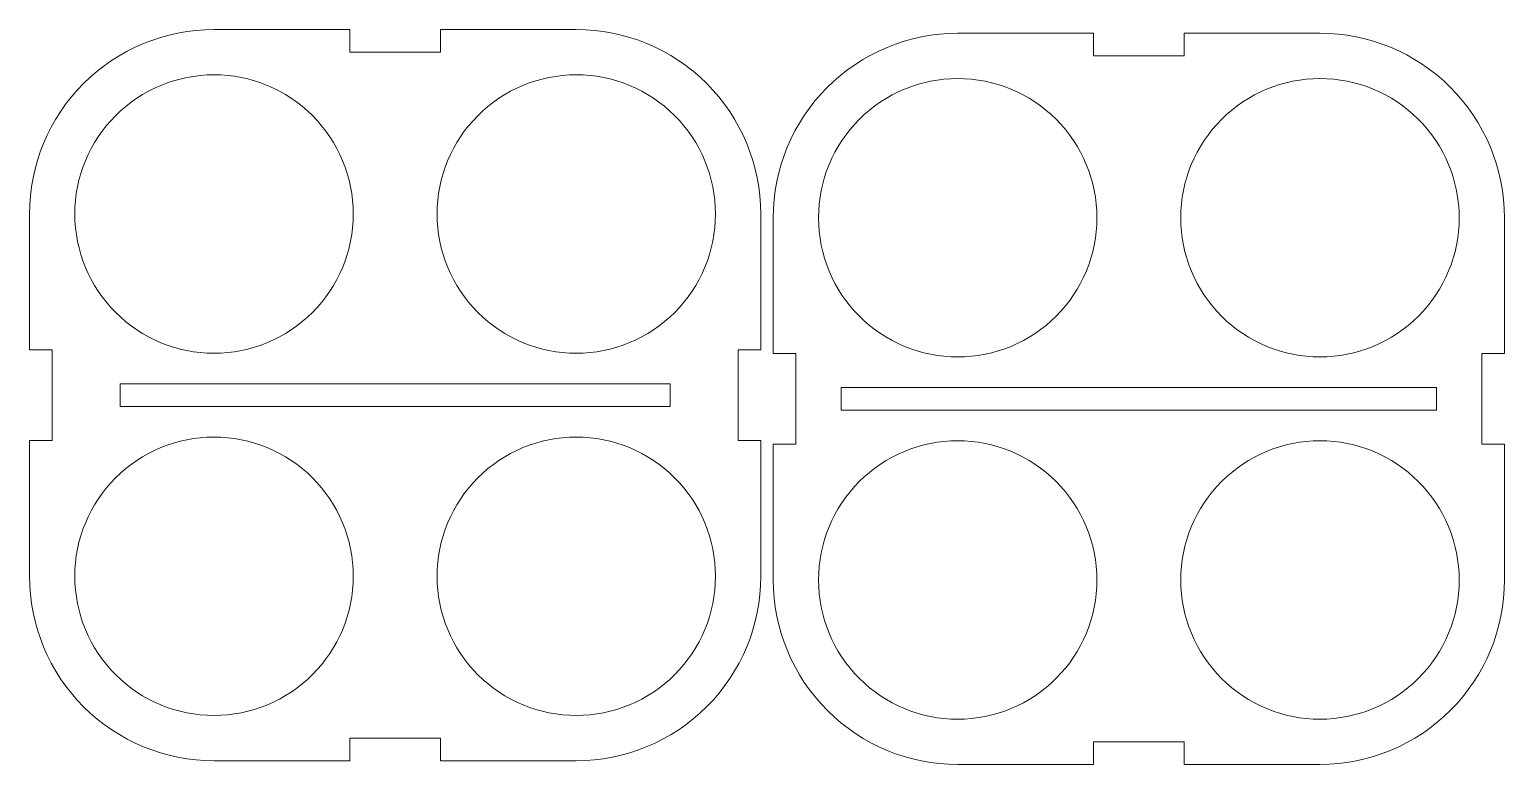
# Model space of a CAD drawing. Header units: millimetres. Extents: x -207 to 189, y -279 to 292.
# Drawn here: x -206.9 to 184.2, y -279.1 to -84.2 of the extents above; entities that cross this region are included whole.
import ezdxf

# ---------------------------------------------------------------- set-up
doc = ezdxf.new("R2010")
doc.units = ezdxf.units.MM
doc.header["$MEASUREMENT"] = 0
doc.layers.add('layer 1', color=7, linetype='Continuous')

msp = doc.modelspace()

# ---------------------------------------------------------------- linework, layer by layer
at = {"layer": 'layer 1', "lineweight": 9}
for points in [[(-157.9429, -278.1211), (-170.9083, -278.1294), (-183.3462, -272.9868), (-192.5198, -263.8246), (-192.5198, -263.8246), (-201.6937, -254.6624), (-206.8521, -242.1693), (-206.8603, -229.2039), (-206.8603, -229.2039), (-206.8603, -229.2039), (-206.8603, -193.1911), (-206.8603, -193.1911), (-206.8603, -193.1911), (-206.8603, -193.1911), (-200.8581, -193.1911), (-200.8581, -193.1911), (-200.8581, -193.1911), (-200.8581, -193.1911), (-200.8581, -169.1825), (-200.8581, -169.1825), (-200.8581, -169.1825), (-200.8581, -169.1825), (-206.8603, -169.1825), (-206.8603, -169.1825), (-206.8603, -169.1825), (-206.8603, -169.1825), (-206.8603, -133.1697), (-206.8603, -133.1697), (-206.8603, -133.1697), (-206.8685, -120.2043), (-201.7258, -107.7665), (-192.5638, -98.5928), (-192.5638, -98.5928), (-183.4016, -89.4189), (-170.9083, -84.2605), (-157.9429, -84.2523), (-157.9429, -84.2523), (-157.9429, -84.2523), (-121.9301, -84.2523), (-121.9301, -84.2523), (-121.9301, -84.2523), (-121.9301, -84.2523), (-121.9301, -90.2545), (-121.9301, -90.2545), (-121.9301, -90.2545), (-121.9301, -90.2545), (-97.9217, -90.2545), (-97.9217, -90.2545), (-97.9217, -90.2545), (-97.9217, -90.2545), (-97.9217, -84.2523), (-97.9217, -84.2523), (-97.9217, -84.2523), (-97.9217, -84.2523), (-61.9089, -84.2523), (-61.9089, -84.2523), (-61.9089, -84.2523), (-48.9435, -84.2441), (-36.5057, -89.3868), (-27.3318, -98.549), (-27.3318, -98.549), (-18.1581, -107.7112), (-12.9997, -120.2043), (-12.9915, -133.1697), (-12.9915, -133.1697), (-12.9915, -133.1697), (-12.9915, -169.1825), (-12.9915, -169.1825), (-12.9915, -169.1825), (-12.9915, -169.1825), (-18.9937, -169.1825), (-18.9937, -169.1825), (-18.9937, -169.1825), (-18.9937, -169.1825), (-18.9937, -193.1911), (-18.9937, -193.1911), (-18.9937, -193.1911), (-18.9937, -193.1911), (-12.9915, -193.1911), (-12.9915, -193.1911), (-12.9915, -193.1911), (-12.9915, -193.1911), (-12.9915, -229.2039), (-12.9915, -229.2039), (-12.9915, -229.2039), (-12.9833, -242.1693), (-18.126, -254.607), (-27.288, -263.7808), (-27.288, -263.7808), (-36.4502, -272.9545), (-48.9435, -278.1129), (-61.9089, -278.1211), (-61.9089, -278.1211), (-61.9089, -278.1211), (-97.9217, -278.1211), (-97.9217, -278.1211), (-97.9217, -278.1211), (-97.9217, -278.1211), (-97.9217, -272.119), (-97.9217, -272.119), (-97.9217, -272.119), (-97.9217, -272.119), (-121.9301, -272.119), (-121.9301, -272.119), (-121.9301, -272.119), (-121.9301, -272.119), (-121.9301, -278.1211), (-121.9301, -278.1211), (-121.9301, -278.1211), (-121.9301, -278.1211), (-157.9429, -278.1211), (-157.9429, -278.1211)], [(39.233, -279.1106), (39.233, -279.1106), (75.2458, -279.1106), (75.2458, -279.1106), (75.2458, -279.1106), (75.2458, -279.1106), (75.2458, -273.1084), (75.2458, -273.1084), (75.2458, -273.1084), (75.2458, -273.1084), (99.2543, -273.1084), (99.2543, -273.1084), (99.2543, -273.1084), (99.2543, -273.1084), (99.2543, -279.1106), (99.2543, -279.1106), (99.2543, -279.1106), (99.2543, -279.1106), (135.2671, -279.1106), (135.2671, -279.1106), (135.2671, -279.1106), (148.249, -279.1024), (160.696, -273.9374), (169.8697, -264.7521), (169.8697, -264.7521), (179.0435, -255.5666), (184.1928, -243.175), (184.1846, -230.1931), (184.1846, -230.1931), (184.1846, -230.1931), (184.1846, -194.1804), (184.1846, -194.1804), (184.1846, -194.1804), (184.1846, -194.1804), (178.1824, -194.1804), (178.1824, -194.1804), (178.1824, -194.1804), (178.1824, -194.1804), (178.1824, -170.1718), (178.1824, -170.1718), (178.1824, -170.1718), (178.1824, -170.1718), (184.1846, -170.1718), (184.1846, -170.1718), (184.1846, -170.1718), (184.1846, -170.1718), (184.1846, -134.159), (184.1846, -134.159), (184.1846, -134.159), (184.1763, -121.1771), (179.0114, -108.7303), (169.8261, -99.5564), (169.8261, -99.5564), (160.6406, -90.3828), (148.249, -85.2335), (135.2671, -85.2417), (135.2671, -85.2417), (135.2671, -85.2417), (99.2543, -85.2417), (99.2543, -85.2417), (99.2543, -85.2417), (99.2543, -85.2417), (99.2543, -91.2439), (99.2543, -91.2439), (99.2543, -91.2439), (99.2543, -91.2439), (75.2458, -91.2439), (75.2458, -91.2439), (75.2458, -91.2439), (75.2458, -91.2439), (75.2458, -85.2417), (75.2458, -85.2417), (75.2458, -85.2417), (75.2458, -85.2417), (39.233, -85.2417), (39.233, -85.2417), (39.233, -85.2417), (26.2513, -85.25), (13.8043, -90.4149), (4.6304, -99.6002), (4.6304, -99.6002), (-4.5432, -108.7855), (-9.6925, -121.1771), (-9.6843, -134.159), (-9.6843, -134.159), (-9.6843, -134.159), (-9.6843, -170.1718), (-9.6843, -170.1718), (-9.6843, -170.1718), (-9.6843, -170.1718), (-3.6821, -170.1718), (-3.6821, -170.1718), (-3.6821, -170.1718), (-3.6821, -170.1718), (-3.6821, -194.1804), (-3.6821, -194.1804), (-3.6821, -194.1804), (-3.6821, -194.1804), (-9.6843, -194.1804), (-9.6843, -194.1804), (-9.6843, -194.1804), (-9.6843, -194.1804), (-9.6843, -230.1931), (-9.6843, -230.1931), (-9.6843, -230.1931), (-9.6761, -243.175), (-4.5111, -255.622), (4.6742, -264.7957), (4.6742, -264.7957), (13.8595, -273.9696), (26.2513, -279.1188), (39.233, -279.1106)]]:
    msp.add_open_spline(points, degree=3, knots=[0, 0, 0, 0, 0.03448276, 0.03448276, 0.03448276, 0.03448276, 0.06896552, 0.06896552, 0.06896552, 0.06896552, 0.10344828, 0.10344828, 0.10344828, 0.10344828, 0.13793103, 0.13793103, 0.13793103, 0.13793103, 0.17241379, 0.17241379, 0.17241379, 0.17241379, 0.20689655, 0.20689655, 0.20689655, 0.20689655, 0.24137931, 0.24137931, 0.24137931, 0.24137931, 0.27586207, 0.27586207, 0.27586207, 0.27586207, 0.31034483, 0.31034483, 0.31034483, 0.31034483, 0.34482759, 0.34482759, 0.34482759, 0.34482759, 0.37931034, 0.37931034, 0.37931034, 0.37931034, 0.4137931, 0.4137931, 0.4137931, 0.4137931, 0.44827586, 0.44827586, 0.44827586, 0.44827586, 0.48275862, 0.48275862, 0.48275862, 0.48275862, 0.51724138, 0.51724138, 0.51724138, 0.51724138, 0.55172414, 0.55172414, 0.55172414, 0.55172414, 0.5862069, 0.5862069, 0.5862069, 0.5862069, 0.62068966, 0.62068966, 0.62068966, 0.62068966, 0.65517241, 0.65517241, 0.65517241, 0.65517241, 0.68965517, 0.68965517, 0.68965517, 0.68965517, 0.72413793, 0.72413793, 0.72413793, 0.72413793, 0.75862069, 0.75862069, 0.75862069, 0.75862069, 0.79310345, 0.79310345, 0.79310345, 0.79310345, 0.82758621, 0.82758621, 0.82758621, 0.82758621, 0.86206897, 0.86206897, 0.86206897, 0.86206897, 0.89655172, 0.89655172, 0.89655172, 0.89655172, 0.93103448, 0.93103448, 0.93103448, 0.93103448, 1, 1, 1, 1], dxfattribs=at)
at = {"layer": 'layer 1', "color": 1, "lineweight": 9}
for points, knots in [([(-157.9429, -96.2567), (-167.7392, -96.2628), (-177.1316, -100.1603), (-184.054, -107.0915), (-184.054, -107.0915), (-190.9766, -114.0228), (-194.8623, -123.3736), (-194.8559, -133.1697), (-194.8559, -133.1697), (-194.8498, -142.9659), (-190.9523, -152.3583), (-184.0212, -159.2809), (-184.0212, -159.2809), (-177.0898, -166.2035), (-167.7392, -170.089), (-157.9429, -170.0828), (-157.9429, -170.0828), (-148.1468, -170.0765), (-138.7543, -166.1792), (-131.8317, -159.2479), (-131.8317, -159.2479), (-124.9093, -152.3165), (-121.0237, -142.9659), (-121.0298, -133.1697), (-121.0298, -133.1697), (-121.0361, -123.3736), (-124.9334, -113.9812), (-131.8648, -107.0586), (-131.8648, -107.0586), (-138.7961, -100.136), (-148.1468, -96.2504), (-157.9429, -96.2567)], [0, 0, 0, 0, 0.11111111, 0.11111111, 0.11111111, 0.11111111, 0.22222222, 0.22222222, 0.22222222, 0.22222222, 0.33333333, 0.33333333, 0.33333333, 0.33333333, 0.44444444, 0.44444444, 0.44444444, 0.44444444, 0.55555556, 0.55555556, 0.55555556, 0.55555556, 0.66666667, 0.66666667, 0.66666667, 0.66666667, 0.77777778, 0.77777778, 0.77777778, 0.77777778, 1, 1, 1, 1]), ([(-61.9089, -96.2567), (-71.7051, -96.2628), (-81.0975, -100.1603), (-88.0201, -107.0915), (-88.0201, -107.0915), (-94.9425, -114.0228), (-98.8281, -123.3736), (-98.822, -133.1697), (-98.822, -133.1697), (-98.8157, -142.9659), (-94.9184, -152.3583), (-87.9871, -159.2809), (-87.9871, -159.2809), (-81.0557, -166.2035), (-71.7051, -170.089), (-61.9089, -170.0828), (-61.9089, -170.0828), (-52.1127, -170.0765), (-42.7202, -166.1792), (-35.7978, -159.2479), (-35.7978, -159.2479), (-28.8752, -152.3165), (-24.9896, -142.9659), (-24.9957, -133.1697), (-24.9957, -133.1697), (-25.002, -123.3736), (-28.8995, -113.9812), (-35.8307, -107.0586), (-35.8307, -107.0586), (-42.762, -100.136), (-52.1127, -96.2504), (-61.9089, -96.2567)], [0, 0, 0, 0, 0.11111111, 0.11111111, 0.11111111, 0.11111111, 0.22222222, 0.22222222, 0.22222222, 0.22222222, 0.33333333, 0.33333333, 0.33333333, 0.33333333, 0.44444444, 0.44444444, 0.44444444, 0.44444444, 0.55555556, 0.55555556, 0.55555556, 0.55555556, 0.66666667, 0.66666667, 0.66666667, 0.66666667, 0.77777778, 0.77777778, 0.77777778, 0.77777778, 1, 1, 1, 1]), ([(39.233, -97.2459), (29.4369, -97.2522), (20.0444, -101.1495), (13.1218, -108.0809), (13.1218, -108.0809), (6.1994, -115.0123), (2.3138, -124.3629), (2.3199, -134.159), (2.3199, -134.159), (2.3262, -143.9553), (6.2235, -153.3476), (13.1549, -160.2702), (13.1549, -160.2702), (20.0863, -167.1928), (29.4369, -171.0784), (39.233, -171.0721), (39.233, -171.0721), (49.0293, -171.066), (58.4218, -167.1685), (65.3442, -160.2373), (65.3442, -160.2373), (72.2667, -153.3059), (76.1524, -143.9553), (76.1461, -134.159), (76.1461, -134.159), (76.14, -124.3629), (72.2425, -114.9704), (65.3113, -108.0478), (65.3113, -108.0478), (58.3799, -101.1255), (49.0293, -97.2398), (39.233, -97.2459)], [0, 0, 0, 0, 0.11111111, 0.11111111, 0.11111111, 0.11111111, 0.22222222, 0.22222222, 0.22222222, 0.22222222, 0.33333333, 0.33333333, 0.33333333, 0.33333333, 0.44444444, 0.44444444, 0.44444444, 0.44444444, 0.55555556, 0.55555556, 0.55555556, 0.55555556, 0.66666667, 0.66666667, 0.66666667, 0.66666667, 0.77777778, 0.77777778, 0.77777778, 0.77777778, 1, 1, 1, 1]), ([(135.2671, -97.2459), (125.471, -97.2522), (116.0785, -101.1495), (109.1559, -108.0809), (109.1559, -108.0809), (102.2334, -115.0123), (98.3479, -124.3629), (98.354, -134.159), (98.354, -134.159), (98.3603, -143.9553), (102.2576, -153.3476), (109.189, -160.2702), (109.189, -160.2702), (116.1202, -167.1928), (125.471, -171.0784), (135.2671, -171.0721), (135.2671, -171.0721), (145.0632, -171.066), (154.4557, -167.1685), (161.3783, -160.2373), (161.3783, -160.2373), (168.3008, -153.3059), (172.1865, -143.9553), (172.1802, -134.159), (172.1802, -134.159), (172.1741, -124.3629), (168.2766, -114.9704), (161.3454, -108.0478), (161.3454, -108.0478), (154.414, -101.1255), (145.0632, -97.2398), (135.2671, -97.2459)], [0, 0, 0, 0, 0.11111111, 0.11111111, 0.11111111, 0.11111111, 0.22222222, 0.22222222, 0.22222222, 0.22222222, 0.33333333, 0.33333333, 0.33333333, 0.33333333, 0.44444444, 0.44444444, 0.44444444, 0.44444444, 0.55555556, 0.55555556, 0.55555556, 0.55555556, 0.66666667, 0.66666667, 0.66666667, 0.66666667, 0.77777778, 0.77777778, 0.77777778, 0.77777778, 1, 1, 1, 1]), ([(-182.8518, -178.1857), (-182.8518, -178.1857), (-37.0001, -178.1857), (-37.0001, -178.1857), (-37.0001, -178.1857), (-37.0001, -178.1857), (-37.0001, -184.1877), (-37.0001, -184.1877), (-37.0001, -184.1877), (-37.0001, -184.1877), (-182.8518, -184.1877), (-182.8518, -184.1877), (-182.8518, -184.1877), (-182.8518, -184.1877), (-182.8518, -178.1857), (-182.8518, -178.1857)], [0, 0, 0, 0, 0.2, 0.2, 0.2, 0.2, 0.4, 0.4, 0.4, 0.4, 0.6, 0.6, 0.6, 0.6, 1, 1, 1, 1]), ([(8.3221, -179.175), (8.3221, -179.175), (166.1782, -179.175), (166.1782, -179.175), (166.1782, -179.175), (166.1782, -179.175), (166.1782, -185.1772), (166.1782, -185.1772), (166.1782, -185.1772), (166.1782, -185.1772), (8.3221, -185.1772), (8.3221, -185.1772), (8.3221, -185.1772), (8.3221, -185.1772), (8.3221, -179.175), (8.3221, -179.175)], [0, 0, 0, 0, 0.2, 0.2, 0.2, 0.2, 0.4, 0.4, 0.4, 0.4, 0.6, 0.6, 0.6, 0.6, 1, 1, 1, 1]), ([(-157.9429, -192.2908), (-167.7392, -192.2969), (-177.1316, -196.1944), (-184.054, -203.1256), (-184.054, -203.1256), (-190.9766, -210.0569), (-194.8623, -219.4076), (-194.8559, -229.2039), (-194.8559, -229.2039), (-194.8498, -239), (-190.9523, -248.3925), (-184.0212, -255.315), (-184.0212, -255.315), (-177.0898, -262.2374), (-167.7392, -266.1231), (-157.9429, -266.117), (-157.9429, -266.117), (-148.1468, -266.1106), (-138.7543, -262.2133), (-131.8317, -255.282), (-131.8317, -255.282), (-124.9093, -248.3506), (-121.0237, -239), (-121.0298, -229.2039), (-121.0298, -229.2039), (-121.0361, -219.4076), (-124.9334, -210.0151), (-131.8648, -203.0927), (-131.8648, -203.0927), (-138.7961, -196.1701), (-148.1468, -192.2845), (-157.9429, -192.2908)], [0, 0, 0, 0, 0.11111111, 0.11111111, 0.11111111, 0.11111111, 0.22222222, 0.22222222, 0.22222222, 0.22222222, 0.33333333, 0.33333333, 0.33333333, 0.33333333, 0.44444444, 0.44444444, 0.44444444, 0.44444444, 0.55555556, 0.55555556, 0.55555556, 0.55555556, 0.66666667, 0.66666667, 0.66666667, 0.66666667, 0.77777778, 0.77777778, 0.77777778, 0.77777778, 1, 1, 1, 1]), ([(-61.9089, -192.2908), (-71.7051, -192.2969), (-81.0975, -196.1944), (-88.0201, -203.1256), (-88.0201, -203.1256), (-94.9425, -210.0569), (-98.8281, -219.4076), (-98.822, -229.2039), (-98.822, -229.2039), (-98.8157, -239), (-94.9184, -248.3925), (-87.9871, -255.315), (-87.9871, -255.315), (-81.0557, -262.2374), (-71.7051, -266.1231), (-61.9089, -266.117), (-61.9089, -266.117), (-52.1127, -266.1106), (-42.7202, -262.2133), (-35.7978, -255.282), (-35.7978, -255.282), (-28.8752, -248.3506), (-24.9896, -239), (-24.9957, -229.2039), (-24.9957, -229.2039), (-25.002, -219.4076), (-28.8995, -210.0151), (-35.8307, -203.0927), (-35.8307, -203.0927), (-42.762, -196.1701), (-52.1127, -192.2845), (-61.9089, -192.2908)], [0, 0, 0, 0, 0.11111111, 0.11111111, 0.11111111, 0.11111111, 0.22222222, 0.22222222, 0.22222222, 0.22222222, 0.33333333, 0.33333333, 0.33333333, 0.33333333, 0.44444444, 0.44444444, 0.44444444, 0.44444444, 0.55555556, 0.55555556, 0.55555556, 0.55555556, 0.66666667, 0.66666667, 0.66666667, 0.66666667, 0.77777778, 0.77777778, 0.77777778, 0.77777778, 1, 1, 1, 1]), ([(39.233, -193.28), (29.4369, -193.2862), (20.0444, -197.1837), (13.1218, -204.115), (13.1218, -204.115), (6.1994, -211.0462), (2.3138, -220.397), (2.3199, -230.1931), (2.3199, -230.1931), (2.3262, -239.9892), (6.2235, -249.3817), (13.1549, -256.3043), (13.1549, -256.3043), (20.0863, -263.2269), (29.4369, -267.1125), (39.233, -267.1062), (39.233, -267.1062), (49.0293, -267.1001), (58.4218, -263.2026), (65.3442, -256.2714), (65.3442, -256.2714), (72.2667, -249.3401), (76.1524, -239.9892), (76.1461, -230.1931), (76.1461, -230.1931), (76.14, -220.397), (72.2425, -211.0045), (65.3113, -204.082), (65.3113, -204.082), (58.3799, -197.1594), (49.0293, -193.2739), (39.233, -193.28)], [0, 0, 0, 0, 0.11111111, 0.11111111, 0.11111111, 0.11111111, 0.22222222, 0.22222222, 0.22222222, 0.22222222, 0.33333333, 0.33333333, 0.33333333, 0.33333333, 0.44444444, 0.44444444, 0.44444444, 0.44444444, 0.55555556, 0.55555556, 0.55555556, 0.55555556, 0.66666667, 0.66666667, 0.66666667, 0.66666667, 0.77777778, 0.77777778, 0.77777778, 0.77777778, 1, 1, 1, 1]), ([(135.2671, -193.28), (125.471, -193.2862), (116.0785, -197.1837), (109.1559, -204.115), (109.1559, -204.115), (102.2334, -211.0462), (98.3479, -220.397), (98.354, -230.1931), (98.354, -230.1931), (98.3603, -239.9892), (102.2576, -249.3817), (109.189, -256.3043), (109.189, -256.3043), (116.1202, -263.2269), (125.471, -267.1125), (135.2671, -267.1062), (135.2671, -267.1062), (145.0632, -267.1001), (154.4557, -263.2026), (161.3783, -256.2714), (161.3783, -256.2714), (168.3008, -249.3401), (172.1865, -239.9892), (172.1802, -230.1931), (172.1802, -230.1931), (172.1741, -220.397), (168.2766, -211.0045), (161.3454, -204.082), (161.3454, -204.082), (154.414, -197.1594), (145.0632, -193.2739), (135.2671, -193.28)], [0, 0, 0, 0, 0.11111111, 0.11111111, 0.11111111, 0.11111111, 0.22222222, 0.22222222, 0.22222222, 0.22222222, 0.33333333, 0.33333333, 0.33333333, 0.33333333, 0.44444444, 0.44444444, 0.44444444, 0.44444444, 0.55555556, 0.55555556, 0.55555556, 0.55555556, 0.66666667, 0.66666667, 0.66666667, 0.66666667, 0.77777778, 0.77777778, 0.77777778, 0.77777778, 1, 1, 1, 1])]:
    msp.add_open_spline(points, degree=3, knots=knots, dxfattribs=at)

doc.saveas('drawing.dxf')
